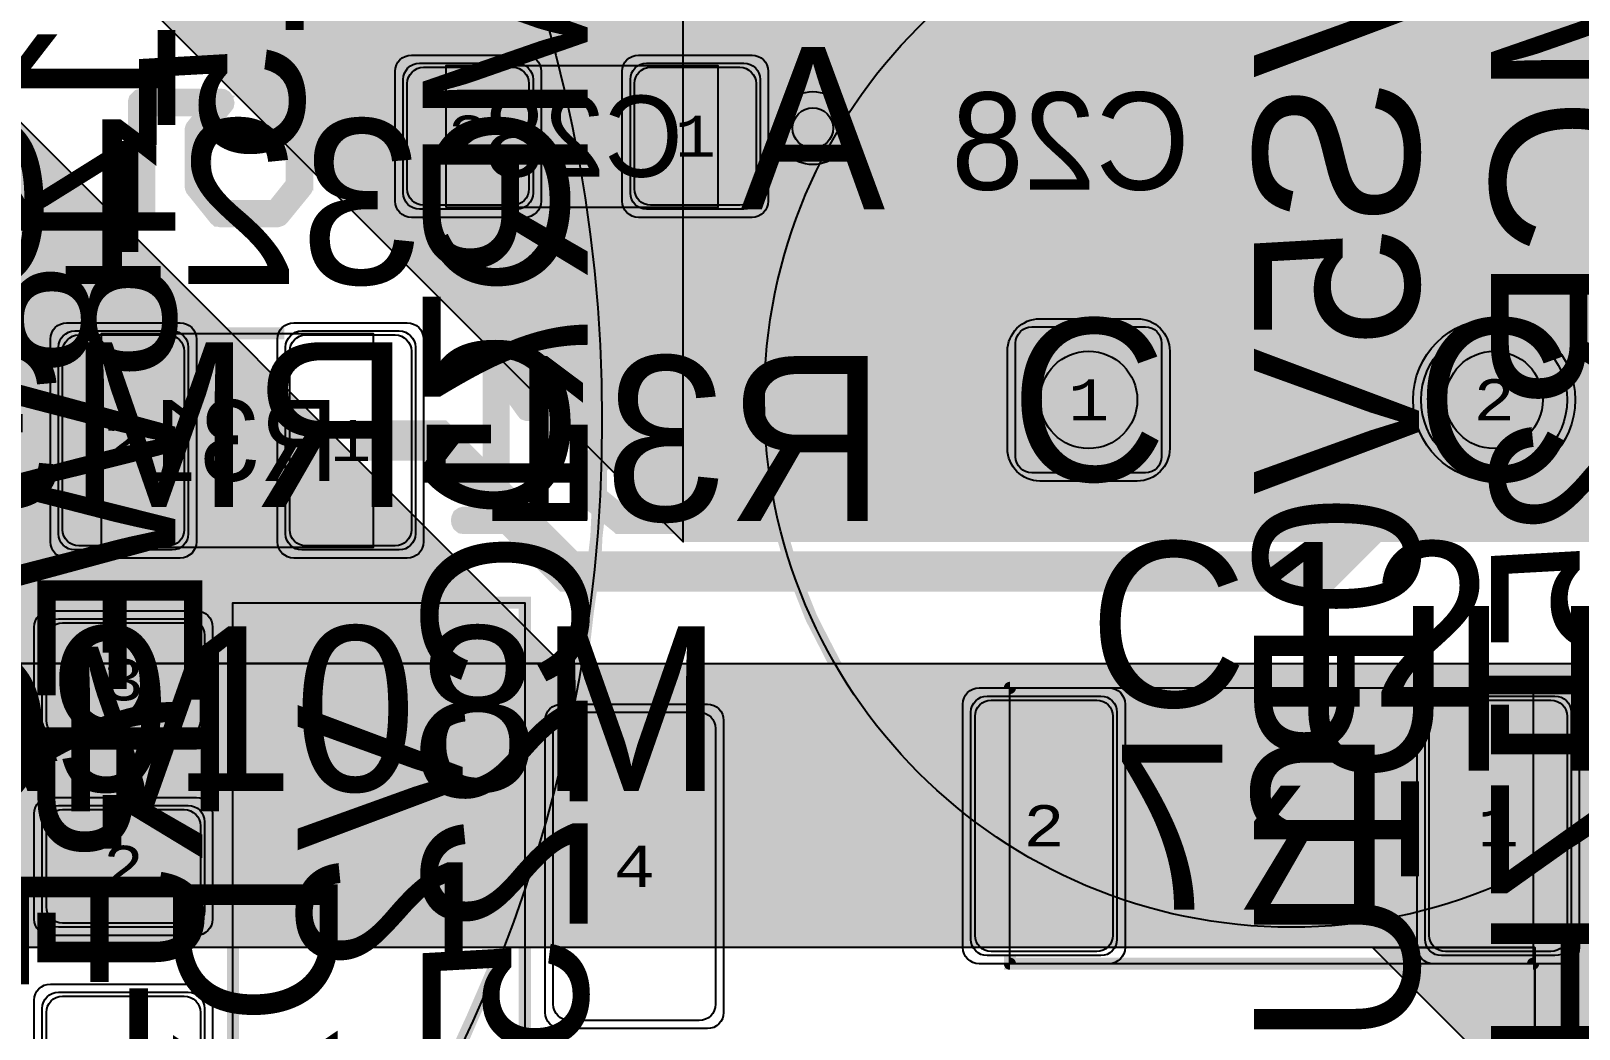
# Model space of a CAD drawing. Extents: x -19 to 284, y -54 to 100.
# Drawn here: x 85.96 to 105.05, y 53 to 65.3 of the extents above; entities that cross this region are included whole.
import ezdxf
from ezdxf.enums import TextEntityAlignment as Align

# ---------------------------------------------------------------- set-up
doc = ezdxf.new("R2010")
doc.units = 0
doc.header["$MEASUREMENT"] = 0
for name, color, linetype in [('ASSEMBLY_OUTLINES_BTM', 191, 'CONTINUOUS'), ('ASSEMBLY_OUTLINES_TOP', 102, 'CONTINUOUS'), ('ASSEMBLY_PART_NUMBERS_BTM', 191, 'CONTINUOUS'), ('ASSEMBLY_PART_NUMBERS_TOP', 102, 'CONTINUOUS'), ('ASSEMBLY_REF_DES_BTM', 191, 'CONTINUOUS'), ('ASSEMBLY_REF_DES_TOP', 102, 'CONTINUOUS'), ('DRILL_DRAWING', 21, 'CONTINUOUS'), ('GENERATED_SILKSCREEN_BTM', 255, 'CONTINUOUS'), ('GENERATED_SILKSCREEN_TOP', 140, 'CONTINUOUS'), ('PART_HOLES_LAYER_BOTTOM', 30, 'CONTINUOUS'), ('PART_HOLES_LAYER_TOP', 30, 'CONTINUOUS'), ('PART_PADS_LAYER_BOTTOM', 230, 'CONTINUOUS'), ('PART_PADS_LAYER_TOP', 150, 'CONTINUOUS'), ('PART_PADS_SMD_BTM', 230, 'CONTINUOUS'), ('PIN_NUMBERS_BTM', 8, 'CONTINUOUS'), ('PIN_NUMBERS_TOP', 8, 'CONTINUOUS'), ('PLACEMENT_OUTLINES_BTM', 222, 'CONTINUOUS'), ('PLACEMENT_OUTLINES_TOP', 130, 'CONTINUOUS'), ('PLANE_DATA_LAYER_TOP', 150, 'CONTINUOUS'), ('PLANE_SHAPES_LAYER_TOP', 150, 'CONTINUOUS'), ('SILKSCREEN_OUTLINES_BTM', 211, 'CONTINUOUS'), ('SILKSCREEN_OUTLINES_TOP', 150, 'CONTINUOUS'), ('SILKSCREEN_REF_DES_BTM', 211, 'CONTINUOUS'), ('SOLDERMASK_PADS_BTM', 12, 'CONTINUOUS'), ('SOLDERMASK_PADS_TOP', 180, 'CONTINUOUS'), ('SOLDERPASTE_PADS_BTM', 12, 'CONTINUOUS'), ('TRACES_LAYER_BOTTOM', 230, 'CONTINUOUS'), ('TRACES_LAYER_TOP', 150, 'CONTINUOUS'), ('VIA_HOLES_LAYER_BOTTOM', 30, 'CONTINUOUS'), ('VIA_HOLES_LAYER_TOP', 30, 'CONTINUOUS'), ('VIA_PADS_LAYER_BOTTOM', 230, 'CONTINUOUS'), ('VIA_PADS_LAYER_TOP', 150, 'CONTINUOUS')]:
    doc.layers.add(name, color=color, linetype=linetype)
doc.styles.add('COURIER_NEW', font='COUR.TTF')
doc.styles.add('VERIBEST_GERBER_0', font='txt')

msp = doc.modelspace()

# ---------------------------------------------------------------- hatches: boundary and pattern name
at = {"layer": 'PART_HOLES_LAYER_BOTTOM'}
h = msp.add_hatch(color=256, dxfattribs=at)
edge = h.paths.add_edge_path()
edge.add_arc((99, 60.75), 0.6, 0, 360)
h = msp.add_hatch(color=256, dxfattribs=at)
edge = h.paths.add_edge_path()
edge.add_arc((104, 60.75), 0.6, 0, 360)
at = {"layer": 'PART_HOLES_LAYER_TOP'}
h = msp.add_hatch(color=256, dxfattribs=at)
edge = h.paths.add_edge_path()
edge.add_arc((99, 60.75), 0.6, 0, 360)
h = msp.add_hatch(color=256, dxfattribs=at)
edge = h.paths.add_edge_path()
edge.add_arc((104, 60.75), 0.6, 0, 360)
at = {"layer": 'PLANE_DATA_LAYER_TOP'}
h = msp.add_hatch(color=256, dxfattribs=at)
h.paths.add_polyline_path([(120.5, 85.467281), (120.499998, 59.53156), (120.499998, 59.531559, -0.198909956), (120.47768, 59.477678), (116.022322, 55.02232, -0.198913366), (115.96844, 55.000002), (114.531562, 55, -0.198913366), (114.47768, 55.022318), (110.500002, 58.999998, 0.207684346), (110.499996, 59), (94.031562, 59, -0.198913366), (93.97768, 59.022318), (85.000002, 67.999998, 0.207684346), (84.999996, 68), (70.500004, 68, 0.207684346), (70.499998, 67.999998), (66.000002, 63.500002), (66, 63.499996), (66, 59.5762, -0.414213562), (65.9238, 59.5), (44.5762, 59.5, -0.414213562), (44.5, 59.5762), (44.5, 81.806849, -0.668181994), (44.630082, 81.86073), (55.244365, 71.246447, 0.198912215), (55.597918, 71.1), (80.979923, 71.1, -0.185651134), (81.030979, 71.080366, 0.384558767), (81.969021, 71.080366, -0.185651134), (82.020077, 71.1), (91.057121, 71.1, 0.198912215), (91.410674, 71.246447), (98.353553, 78.189326, 0.198912215), (98.5, 78.542879), (98.5, 86.379923, -0.185651134), (98.519634, 86.430979, 0.185651897), (98.7, 86.9, 1), (97.3, 86.9, 0.185651897), (97.480366, 86.430979, -0.185651134), (97.5, 86.379923), (97.5, 78.781548, -0.198909956), (97.477682, 78.727667), (90.872333, 72.122318, -0.198913366), (90.818451, 72.1), (82.020077, 72.1, -0.185651134), (81.969021, 72.119634, 0.384558767), (81.030979, 72.119634, -0.185651134), (80.979923, 72.1), (55.836588, 72.1, -0.198913366), (55.782706, 72.122318), (53.366088, 74.538936, -0.198909956), (53.34377, 74.592817), (53.34377, 74.592818, -0.294576153), (53.388558, 74.662242, 0.29457805), (53.8, 75.299999), (53.8, 75.3, 0.39930996), (53.135789, 75.999085, -0.185652617), (53.085803, 76.021303), (44.522318, 84.584788, -0.198909956), (44.5, 84.638669), (44.5, 87.151969, -0.414213562), (44.5762, 87.228169), (48.533161, 87.228169, -0.198913366), (48.587043, 87.205851), (49.478697, 86.314197, -0.185652617), (49.500915, 86.264211, 0.838851408), (50.869044, 86.094134, -0.565185223), (50.995756, 86.125606), (53.205453, 83.915909, 0.198912215), (53.559006, 83.769462), (58.945406, 83.769462, 0.198912215), (59.298959, 83.915909), (60.253553, 84.870503, 0.198912215), (60.4, 85.224056), (60.4, 85.879923, -0.185651134), (60.419634, 85.930979, 0.185651897), (60.6, 86.4, 1), (59.2, 86.4, 0.185651897), (59.380366, 85.930979, -0.185651134), (59.4, 85.879923), (59.4, 85.462725, -0.198909956), (59.377682, 85.408844), (58.760618, 84.79178, -0.198913366), (58.706736, 84.769462), (53.797676, 84.769462, -0.198913366), (53.743794, 84.79178), (49.582021, 88.953553, 0.198912215), (49.228468, 89.1), (43.120077, 89.1, -0.185651134), (43.069021, 89.119634, 0.384558767), (42.130979, 89.119634, -0.185651134), (42.079923, 89.1), (30.09107, 89.1, -0.414213562), (30.01487, 89.1762), (30.01487, 89.176201, -0.198909956), (30.037188, 89.230082), (30.585803, 89.778697, -0.185652617), (30.635789, 89.800915, 0.645030482), (31.101635, 90.988224, -0.195395946), (31.080041, 91.041371), (31.080041, 91.041372, -0.198909956), (31.102359, 91.095253), (31.185803, 91.178697, -0.185652617), (31.235789, 91.200915, 0.39930996), (31.9, 91.9), (31.9, 91.900005, 0.962125116), (30.502085, 91.953993, -0.391777998), (30.426112, 91.88367), (30.269784, 91.88367, 0.198912215), (29.916231, 91.737223), (28.612244, 90.433236, -0.198913366), (28.558362, 90.410918), (27.098355, 90.410918, 0.198912215), (26.744802, 90.264471), (24.647145, 88.166814, -0.198913366), (24.593263, 88.144496), (17.003174, 88.144496, -0.198913366), (16.949292, 88.166814), (15.248039, 89.868067, 0.198912215), (14.894486, 90.014514), (13.48401, 90.014514, 0.198912215), (13.130457, 89.868067), (10.440027, 87.177637, -0.198913366), (10.386145, 87.155319), (7.3302, 87.155319, 0.180173911), (7.00313, 87.033505, -0.305390868), (6.918602, 87.023291, 1.907914475), (7.070961, 85.882124, -0.165414822), (7.115967, 85.901691, 0.177616931), (7.428435, 86.046447), (7.514988, 86.133001, -0.198913366), (7.56887, 86.155319), (10.624815, 86.155319, 0.198912215), (10.978368, 86.301766), (13.03031, 88.353708, -0.533104529), (13.154463, 88.329294, 0.084493581), (13.280366, 88.130979, -0.185651134), (13.3, 88.079923), (13.3, 79.938669, -0.198909956), (13.277682, 79.884788), (11.814197, 78.421303, -0.185652617), (11.764211, 78.399085, 0.39930996), (11.1, 77.7), (11.1, 77.69999, 0.974753797), (12.499085, 77.664211, -0.185652617), (12.521303, 77.714197), (14.153553, 79.346447, 0.198912215), (14.3, 79.7), (14.3, 88.0238, -0.414213562), (14.3762, 88.1), (14.537431, 88.1, -0.198913366), (14.591313, 88.077682), (17.174693, 85.494302, 0.198912215), (17.528246, 85.347855), (24.808806, 85.347855, -0.414213562), (24.885006, 85.271655), (24.885006, 85.271654, -0.119209751), (24.876584, 85.236832, 0.119212236), (24.65, 84.300001), (24.65, 84.3, 0.240856487), (25.499923, 82.637979, -0.240854665), (25.531515, 82.576201), (25.531515, 82.5762, -0.414213562), (25.455315, 82.5), (22.120077, 82.5, -0.185651134), (22.069021, 82.519634, 2.249701015), (22.069021, 81.480366, -0.185651134), (22.120077, 81.5), (28.019196, 81.5, 0.198912215), (28.372749, 81.646447), (29.335965, 82.609663, -0.668181994), (29.466047, 82.555782), (29.466047, 70.851038, -0.198909956), (29.443729, 70.797157), (26.66889, 68.022318, -0.198913366), (26.615008, 68), (23.000004, 68, 0.207684346), (22.999998, 67.999998), (19.000002, 64.000002), (19, 63.999996), (19, 62.738492, -0.668181994), (18.869918, 62.684611), (15.000976, 66.553553, 0.198912215), (14.647423, 66.7), (14.120077, 66.7, -0.185651134), (14.069021, 66.719634, 2.249701015), (14.069021, 65.680366, -0.185651134), (14.120077, 65.7), (14.408753, 65.7, -0.198913366), (14.462635, 65.677682), (18.977682, 61.162635, -0.198909956), (19, 61.108754), (19, 50.0762, -0.414213562), (18.9238, 50), (12.374978, 50, -0.404852593), (12.298817, 50.073757, 0.968428978), (7.701183, 50.073757, -0.404852593), (7.625022, 50), (3.0762, 50, -0.414213562), (3, 50.0762), (3, 64.349709, -0.595487004), (3.117805, 64.413548, 0.595483788), (4.2, 65, 0.39930996), (3.535789, 65.699085, -0.185652617), (3.485803, 65.721303), (3.022318, 66.184788, -0.198909956), (3, 66.238669), (3, 90.6738, -0.414213562), (3.0762, 90.75), (6.4238, 90.75, -0.414213562), (6.5, 90.6738), (6.5, 90.500004), (6.500003, 90.499999), (8.499998, 88.500002, 0.207684346), (8.500004, 88.5), (10.999996, 88.5, 0.207684346), (11.000002, 88.500002), (13.499998, 90.999998), (13.5, 91.000004), (13.5, 95.9238, -0.414213562), (13.5762, 96), (18.30893, 96, -0.414213562), (18.38513, 95.9238), (18.38513, 95.923799, -0.198909956), (18.362812, 95.869918), (17.814197, 95.321303, -0.185652617), (17.764211, 95.299085, 0.39930996), (17.1, 94.6), (17.1, 94.59999, 0.974753797), (18.499085, 94.564211, -0.185652617), (18.521303, 94.614197), (18.937376, 95.03027, -0.198913366), (18.991258, 95.052588), (21.922414, 95.052588, 0.198912215), (22.275967, 95.199035), (22.869252, 95.79232, -0.198913366), (22.923134, 95.814638), (51.4238, 95.814638, -0.414213562), (51.5, 95.738438), (51.5, 91.000004), (51.500003, 90.999999), (53.999998, 88.500002, 0.207684346), (54.000004, 88.5), (55.999996, 88.5, 0.207684346), (56.000002, 88.500002), (58.499998, 90.999998), (58.5, 91.000004), (58.5, 94.574998, -0.668181994), (58.630082, 94.628879), (61.077682, 92.181279, -0.198909956), (61.1, 92.127398), (61.1, 82.320077, -0.185651134), (61.080366, 82.269021, 0.185651897), (60.9, 81.8, 0.536231839), (61.871334, 81.154727, -0.536234167), (61.977071, 81.084485), (61.977071, 80.722929, 0.198912215), (62.123518, 80.369376), (63.778697, 78.714197, -0.185652617), (63.800915, 78.664211, 0.974753797), (65.2, 78.69999), (65.2, 78.7, 0.39930996), (64.535789, 79.399085, -0.185652617), (64.485803, 79.421303), (62.999389, 80.907717, -0.198909956), (62.977071, 80.961598), (62.977071, 87.738402, -0.198909956), (62.999389, 87.792283), (63.185803, 87.978697, -0.185652617), (63.235789, 88.000915, 0.39930996), (63.9, 88.7), (63.9, 88.70001, 0.974753797), (62.500915, 88.735789, -0.185652617), (62.478697, 88.685803), (62.230082, 88.437188, -0.668181994), (62.1, 88.491069), (62.1, 92.366067, 0.198912215), (61.953553, 92.71962), (58.803255, 95.869918, -0.198909956), (58.780937, 95.923799), (58.780937, 95.9238, -0.414213562), (58.857137, 96), (95.9238, 96, -0.414213562), (96, 95.9238), (96, 90.500004), (96.000003, 90.499999), (98.499998, 88.000002, 0.207684346), (98.500004, 88), (101.499996, 88, 0.207684346), (101.500002, 88.000002), (103.999998, 90.499998), (104, 90.500004), (104, 95.9238, -0.414213562), (104.0762, 96), (118.9238, 96, -0.414213562), (119, 95.9238), (119, 91.500004), (119.000003, 91.499999), (119.977682, 90.52232, -0.198909956), (120, 90.468439), (120, 86.205951, 0.198912215), (120.146447, 85.852398), (120.477682, 85.521163, -0.198909956), (120.5, 85.467282)], flags=0)
h.paths.add_polyline_path([(25.71, 92.75, 0.414213562), (25.96, 93), (25.96, 94.5, 0.414213562), (25.71, 94.75), (24.21, 94.75, 0.414213562), (23.96, 94.5), (23.96, 93, 0.414213562), (24.21, 92.75)], flags=0)
h.paths.add_polyline_path([(24.65, 71.7, -1), (28.75, 71.7, -1)], flags=0)
h.paths.add_polyline_path([(28.842971, 93.38997, 6.796736414), (28.842971, 94.11003, -0.743486927), (28.697029, 94.11003, 6.796736414), (28.697029, 93.38997, -0.743486927)], flags=0)
h.paths.add_polyline_path([(70.7, 83.1, 0.414213562), (71.15, 83.55), (71.15, 84.95, 0.414213562), (70.7, 85.4), (69.3, 85.4, 0.414213562), (68.85, 84.95), (68.85, 83.55, 0.414213562), (69.3, 83.1)], flags=0)
h.paths.add_polyline_path([(68.85, 91.75, -1), (71.15, 91.75, -1)], flags=0)
h.paths.add_polyline_path([(73, 81.9, 1), (74.4, 81.9, 0.185651897), (74.219634, 82.369021, -0.185651134), (74.2, 82.420077), (74.2, 84.864447, 0.198912215), (74.053553, 85.218), (68.730653, 90.5409, 0.198912215), (68.3771, 90.687347), (68.073594, 90.687347, -0.390404288), (67.99765, 90.757308, 0.959834417), (66.6, 90.7, 0.39930996), (67.264211, 90.000915, -0.185652617), (67.314197, 89.978697), (67.4591, 89.833794, 0.198912215), (67.812653, 89.687347), (68.13843, 89.687347, -0.198913366), (68.192312, 89.665029), (73.177682, 84.679659, -0.198909956), (73.2, 84.625778), (73.2, 82.420077, -0.185651134), (73.180366, 82.369021, 0.185651897)], flags=0)
h.paths.add_polyline_path([(76.135789, 80.600915, 0.39930996), (76.8, 81.3), (76.8, 81.30001, 0.974753797), (75.400915, 81.335789, -0.185652617), (75.378697, 81.285803), (74.786551, 80.693657, -0.198913366), (74.732669, 80.671339), (69.617331, 80.671339, -0.198913366), (69.563449, 80.693657), (68.603553, 81.653553, 0.198912215), (68.25, 81.8), (67.920077, 81.8, -0.185651134), (67.869021, 81.819634, 2.249701015), (67.869021, 80.780366, -0.185651134), (67.920077, 80.8), (68.01133, 80.8, -0.198913366), (68.065212, 80.777682), (69.025108, 79.817786, 0.198912215), (69.378661, 79.671339), (74.971339, 79.671339, 0.198912215), (75.324892, 79.817786), (76.085803, 80.578697, -0.185652617)], flags=0)
h.paths.add_polyline_path([(79.25, 81.25, -1), (81.75, 81.25, -1)], flags=0)
h.paths.add_polyline_path([(82.935789, 79.200915, 0.39930996), (83.6, 79.9), (83.6, 79.90001, 0.974753797), (82.200915, 79.935789, -0.185652617), (82.178697, 79.885803), (81.71287, 79.419976, -0.198913366), (81.658988, 79.397658), (68.441012, 79.397658, -0.198913366), (68.38713, 79.419976), (68.221303, 79.585803, -0.185652617), (68.199085, 79.635789, 0.974753797), (66.8, 79.60001), (66.8, 79.6, 0.39930996), (67.464211, 78.900915, -0.185652617), (67.514197, 78.878697), (67.848789, 78.544105, 0.198912215), (68.202342, 78.397658), (81.897658, 78.397658, 0.198912215), (82.251211, 78.544105), (82.885803, 79.178697, -0.185652617)], flags=0)
h.paths.add_polyline_path([(88.7, 83.1, 0.414213562), (89.15, 83.55), (89.15, 84.95, 0.414213562), (88.7, 85.4), (87.3, 85.4, 0.414213562), (86.85, 84.95), (86.85, 83.55, 0.414213562), (87.3, 83.1)], flags=0)
h.paths.add_polyline_path([(86.85, 91.75, -1), (89.15, 91.75, -1)], flags=0)
h.paths.add_polyline_path([(103.05, 70.35, 0.414213562), (103.7, 71), (103.7, 72.8, 0.414213562), (103.05, 73.45), (101.25, 73.45, 0.414213562), (100.6, 72.8), (100.6, 71, 0.414213562), (101.25, 70.35)], flags=0)
h.paths.add_polyline_path([(100.6, 84.6, -1), (103.7, 84.6, -1)], flags=0)
h.paths.add_polyline_path([(102.6, 60.75, -1), (105.4, 60.75, -1)], flags=0)
h.paths.add_polyline_path([(110.207897, 60.75, -1), (112.607897, 60.75, -1)], flags=0)
h.paths.add_polyline_path([(104.3, 78.25, -1), (112.7, 78.25, -1)], flags=0)
h.paths.add_polyline_path([(113.3, 71.9, -1), (116.4, 71.9, -1)], flags=0)
h.paths.add_polyline_path([(113.3, 84.6, -1), (116.4, 84.6, -1)], flags=0)
h.paths.add_polyline_path([(113.55, 57.157897, -1), (116.45, 57.157897, -1)], flags=0)
h.paths.add_polyline_path([(116.378857, 64.023904, 0.414213102), (116.378859, 64.660299), (115.318196, 65.720961, 0.372259539), (114.731236, 65.763685, -0.372263605), (114.631843, 65.770919), (113.529927, 66.872836, 0.198912714), (112.999596, 67.092506), (104.592506, 67.092506, 0.198912714), (104.062175, 66.872836), (99.111658, 61.922318, -0.198913366), (99.057776, 61.9), (98.3, 61.9, 0.414213562), (97.85, 61.45), (97.85, 60.05, 0.414213562), (98.3, 59.6), (99.7, 59.6, 0.414213562), (100.15, 60.05), (100.15, 60.807777, -0.198909956), (100.172318, 60.861658), (104.880848, 65.570188, -0.198913366), (104.93473, 65.592506), (112.657372, 65.592506, -0.198913366), (112.711254, 65.570188), (113.571183, 64.710259, -0.198909956), (113.593501, 64.656378), (113.593501, 64.656377, -0.161399603), (113.578417, 64.610866, 0.372260871), (113.621141, 64.023905), (114.681804, 62.963244, 0.414210801), (115.318197, 62.963243)], flags=0)
h.paths.add_polyline_path([(117.392102, 60.75, -1), (119.792102, 60.75, -1)], flags=0)
h = msp.add_hatch(color=256, dxfattribs=at)
h.paths.add_polyline_path([(217.500002, 21.031564, -0.198909956), (217.477684, 20.977683), (209.522321, 13.022318, -0.198913366), (209.468439, 13), (150.031562, 13, -0.198913366), (149.97768, 13.022318), (143.000002, 19.999998, 0.207684346), (142.999996, 20), (132.0762, 20, -0.414213562), (132, 20.0762), (132, 51.999996), (131.999997, 52.000001), (129.500002, 54.499998, 0.207684346), (129.499996, 54.5), (122.000004, 54.5, 0.207684346), (121.999998, 54.499998), (118.522322, 51.02232, -0.198913366), (118.46844, 51.000002), (115.00002, 51, 0.414213562), (115.000012, 50.999992), (115.000015, 50.999987), (117.47768, 48.522322, -0.198909956), (117.499998, 48.468441), (117.499998, 48.46844), (117.5, 7.5762, -0.414213562), (117.4238, 7.5), (105.5762, 7.5, -0.414213562), (105.5, 7.5762), (105.5, 9.499996), (105.499997, 9.500001), (102.500002, 12.499998, 0.207684346), (102.499996, 12.5), (97.500004, 12.5, 0.207684346), (97.499998, 12.499998), (95.500002, 10.500002), (95.5, 10.499996), (95.5, 5.5762, -0.414213562), (95.4238, 5.5), (91.031562, 5.5, -0.198913366), (90.97768, 5.522318), (87.000002, 9.499998, 0.207684346), (86.999996, 9.5), (61.0762, 9.5, -0.414213562), (61, 9.5762), (61, 14.4238, -0.414213562), (61.0762, 14.5), (86.999992, 14.5, 0.414213562), (87, 14.500008), (87.000002, 30.96844), (87.000002, 30.968441, -0.198909956), (87.02232, 31.022322), (88.477678, 32.47768, -0.198913366), (88.53156, 32.499998), (92.1, 32.499999), (94.499996, 32.5, 0.207684346), (94.500002, 32.500002), (98.499998, 36.499998), (98.5, 36.500004), (98.5, 45.4238, -0.414213562), (98.5762, 45.5), (102.499996, 45.5, 0.207684346), (102.500002, 45.500002), (104.499998, 47.499998), (104.5, 47.500004), (104.5, 51.999996), (104.499997, 52.000001), (102.500002, 53.999998, 0.207684346), (102.499996, 54), (80.53156, 54.000002, -0.198913366), (80.477678, 54.02232), (75.02232, 59.477678, -0.198909956), (75.000002, 59.531559), (75.000002, 63.968441, -0.198909956), (75.02232, 64.022322), (75.977678, 64.97768, -0.198913366), (76.03156, 64.999998), (77.9, 64.999998), (84.968438, 65, -0.198913366), (85.02232, 64.977682), (92.499998, 57.500002, 0.207684346), (92.500004, 57.5), (108.468438, 57.5, -0.198913366), (108.52232, 57.477682), (113.499998, 52.500002, 0.207684346), (113.500004, 52.5), (116.499996, 52.5, 0.207684346), (116.500002, 52.500002), (119.477679, 55.477682, -0.198913366), (119.531561, 55.5), (129.499996, 55.5, 0.207684346), (129.500002, 55.500002), (131.999998, 57.999998), (132, 58.000004), (132, 81.4238, -0.414213562), (132.0762, 81.5), (144.999996, 81.5, 0.207684346), (145.000002, 81.500002), (149.977679, 86.477682, -0.198913366), (150.031561, 86.5), (209.468438, 86.5, -0.198913366), (209.52232, 86.477682), (217.477684, 78.522318, -0.198909956), (217.500002, 78.468437)], flags=0)
h.paths.add_polyline_path([(77.9, 60.5, -1), (82.1, 60.5, -1)], flags=0)
h.paths.add_polyline_path([(92.1, 8, -1), (94.9, 8, -1)], flags=0)
h.paths.add_polyline_path([(92.1, 11.5, -1), (94.9, 11.5, -1)], flags=0)
h.paths.add_polyline_path([(97.1, 28.85, -1), (100.7, 28.85, -1)], flags=0)
h.paths.add_polyline_path([(108.667608, 48.071822, 5.81449095), (107.832392, 48.071822, -0.706512233), (107.832392, 47.928178, 5.81449095), (108.667608, 47.928178, -0.706512233)], flags=0)
h.paths.add_polyline_path([(114.999998, 28.499998), (115, 28.500004), (115, 30.499996), (114.999997, 30.500001), (114.000002, 31.499998, 0.207684346), (113.999996, 31.5), (110.000004, 31.5, 0.207684346), (109.999998, 31.499998), (109.000002, 30.500002), (109, 30.499996), (109, 29.0762, -0.414213562), (108.9238, 29), (103.000004, 29, 0.207684346), (102.999998, 28.999998), (98.500002, 24.500002), (98.5, 24.499996), (98.500002, 19.531565), (98.500002, 19.531564, -0.198909956), (98.477684, 19.477683), (96.000002, 17.000002), (96, 16.999996), (96, 15.500004), (96.000003, 15.499999), (97.999998, 13.500002, 0.207684346), (98.000004, 13.5), (100.499996, 13.5, 0.207684346), (100.500002, 13.500002), (101.999998, 14.999998), (102, 15.000004), (102, 15.9238, -0.414213562), (102.0762, 16), (108.4238, 16, -0.414213562), (108.5, 15.9238), (108.5, 15.000004), (108.500003, 14.999999), (109.999998, 13.500002, 0.207684346), (110.000004, 13.5), (112.999996, 13.5, 0.207684346), (113.000002, 13.500002), (114.999998, 15.499998), (115, 15.500004), (115, 16.999996), (114.999997, 17.000001), (112.52232, 19.477678, -0.198909956), (112.500002, 19.531559), (112.500002, 25.96844, -0.198909956), (112.52232, 26.022321)], flags=0)
h.paths.add_polyline_path([(113.307457, 10.178956, 2.670433281), (113.307457, 11.821044, -0.455102068), (113.192543, 11.821044, 2.670433281), (113.192543, 10.178956, -0.455102068)], flags=0)
h.paths.add_polyline_path([(170.605853, 50, -1), (189.394147, 50, -1)], flags=0)
for points in [[(104, 60.75), (102.956169, 61.793831)], [(104, 60.75), (105.043831, 61.793831)], [(104, 60.75), (102.901333, 59.76405)], [(104, 60.75), (105.098667, 59.76405)]]:
    msp.add_hatch(color=256, dxfattribs=at).paths.add_polyline_path(points, is_closed=False, flags=0)
at = {"layer": 'PLANE_SHAPES_LAYER_TOP'}
for points in [[(85, 68), (94, 59), (94, 68)], [(117.5, 31.5), (96, 31.5), (96, 13.5), (117.5, 13.5), (117.5, 7.5), (105.5, 7.5), (105.5, 12.5), (94.5, 12.5), (94.5, 9.5), (61, 9.5), (61, 14.5), (87, 14.5), (87, 31), (88.5, 32.5), (98.5, 32.5), (98.5, 45.5), (104.5, 45.5), (104.5, 54), (80.5, 54), (75, 59.5), (75, 64), (76, 65), (85, 65), (85, 57.5), (108.5, 57.5), (108.5, 52.5), (113.5, 52.5), (117.5, 48.5)], [(85, 65), (92.5, 57.5), (85, 57.5)], [(104.5, 52), (102.5, 54), (104.5, 54)]]:
    msp.add_hatch(color=256, dxfattribs=at).paths.add_polyline_path(points, flags=0)
at = {"layer": 'VIA_HOLES_LAYER_BOTTOM'}
h = msp.add_hatch(color=256, dxfattribs=at)
edge = h.paths.add_edge_path()
edge.add_arc((95.6, 64.1), 0.25, 0, 360)
at = {"layer": 'VIA_HOLES_LAYER_TOP'}
h = msp.add_hatch(color=256, dxfattribs=at)
edge = h.paths.add_edge_path()
edge.add_arc((95.6, 64.1), 0.25, 0, 360)

# ---------------------------------------------------------------- linework, layer by layer
at = {"layer": 'ASSEMBLY_OUTLINES_BTM'}
for points in [[(91.08, 63.12), (91.08, 64.87), (94.43, 64.87), (94.43, 63.12)], [(86.83, 58.93), (86.83, 61.57), (90.18, 61.57), (90.18, 58.93)], [(88.45, 51.75), (88.45, 58.25), (92.05, 58.25), (92.05, 51.75)], [(98.03, 53.8), (98.03, 57.2), (104.48, 57.2), (104.48, 53.8)]]:
    msp.add_lwpolyline(points, close=True, dxfattribs=at)
at = {"layer": 'ASSEMBLY_OUTLINES_TOP', "const_width": 0.1}
for points in [[(96.5, 61.25), (96.5, 60.25)], [(97, 60.75), (96, 60.75)]]:
    msp.add_lwpolyline(points, dxfattribs=at)
at = {"layer": 'ASSEMBLY_OUTLINES_TOP'}
for centre, radius in [((75, 60.5), 18), ((75, 60.5), 18), ((101.5, 60.75), 6.5)]:
    msp.add_circle(centre, radius, dxfattribs=at)
at = {"layer": 'GENERATED_SILKSCREEN_BTM'}
for points, const_width in [([(89.313872, 66.012832), (89.313872, 65.220352), (89.31184, 65.206128), (89.30168, 65.193936), (89.287456, 65.18784), (89.273232, 65.185808), (89.256976, 65.18784), (89.242752, 65.193936), (89.234624, 65.206128), (89.23056, 65.220352), (89.23056, 65.577984)], 0.254), ([(87.98088, 64.074304), (87.982912, 64.082432), (87.984944, 64.088528), (87.989008, 64.096656), (88.212528, 64.373008), (87.365184, 64.373008), (87.365184, 63.046112), (87.36112, 63.031888), (87.352992, 63.019696), (87.338768, 63.0136), (87.324544, 63.011568), (87.308288, 63.0136), (87.294064, 63.019696), (87.285936, 63.031888), (87.281872, 63.046112), (87.281872, 64.417712), (87.285936, 64.431936), (87.296096, 64.442096), (87.308288, 64.454288), (87.322512, 64.458352), (88.299904, 64.458352), (88.314128, 64.45632), (88.324288, 64.450224), (88.330384, 64.442096), (88.334448, 64.427872), (88.338512, 64.417712), (88.340544, 64.409584), (88.338512, 64.399424), (88.332416, 64.391296), (88.06216, 64.06008), (88.06216, 63.403744), (88.320224, 63.086752), (88.974528, 63.086752), (89.228528, 63.403744), (89.228528, 64.06008), (88.960304, 64.391296), (88.954208, 64.40552), (88.954208, 64.417712), (88.962336, 64.429904), (88.972496, 64.442096), (88.98672, 64.450224), (89.000944, 64.452256), (89.009072, 64.452256), (89.015168, 64.450224), (89.025328, 64.440064), (89.305744, 64.096656), (89.309808, 64.09056), (89.309808, 64.082432), (89.313872, 64.074304), (89.313872, 63.38952), (89.313872, 63.383424), (89.31184, 63.381392), (89.31184, 63.37936), (89.309808, 63.375296), (89.309808, 63.371232), (89.305744, 63.363104), (89.025328, 63.019696), (89.019232, 63.0136), (89.015168, 63.011568), (89.002976, 63.007504), (88.994848, 63.005472), (88.299904, 63.005472), (88.291776, 63.007504), (88.279584, 63.011568), (88.27552, 63.011568), (88.273488, 63.0136), (88.269424, 63.017664), (88.26536, 63.019696), (87.989008, 63.363104), (87.984944, 63.373264), (87.982912, 63.37936), (87.98088, 63.38952), (87.98088, 64.074304)], 0.254), ([(97.0172, 64.0768), (97.0556, 63.9616), (97.0172, 63.8464), (97.0172, 63.8428), (97.016, 63.838), (97.016, 63.4672), (97.016, 63.4636), (97.0172, 63.46), (97.0184, 63.4552), (97.0232, 63.4504), (97.1432, 63.3268), (97.1492, 63.322), (97.1552, 63.3208), (97.16, 63.3196), (97.6004, 63.3196), (97.604, 63.3196), (97.6076, 63.3208), (97.6124, 63.322), (97.6172, 63.3268), (97.7372, 63.4504), (97.7432, 63.4552), (97.7444, 63.46), (97.7444, 63.4672), (97.7444, 63.838), (97.7444, 63.8428), (97.7444, 63.8452), (97.7432, 63.8464), (97.7048, 63.9616), (97.7432, 64.0768), (97.7444, 64.078), (97.7444, 64.0852), (97.7444, 64.3732), (97.7444, 64.378), (97.7432, 64.384), (97.7372, 64.39), (97.6172, 64.5136), (97.6124, 64.5172), (97.6076, 64.5184), (97.604, 64.5196), (97.6004, 64.5196), (97.16, 64.5196), (97.1552, 64.5184), (97.1492, 64.5172), (97.1432, 64.5136), (97.0232, 64.39), (97.0184, 64.3828), (97.0172, 64.378), (97.016, 64.3732), (97.016, 64.0852), (97.016, 64.0804), (97.0172, 64.078), (97.0172, 64.0768)], 0.15), ([(97.6964, 64.36), (97.6964, 64.0876), (97.664, 63.9844), (97.0988, 63.9844), (97.064, 64.0876), (97.064, 64.36), (97.1708, 64.4704), (97.5884, 64.4704), (97.6964, 64.36)], 0.15), ([(98.3096, 64.5148), (98.108, 64.3504), (98.1044, 64.3444), (98.1032, 64.3396), (98.1008, 64.336), (98.0996, 64.3312), (98.0996, 64.1668), (98.1008, 64.162), (98.1032, 64.1548), (98.1044, 64.1488), (98.108, 64.1464), (98.9072, 63.4972), (98.9072, 63.3688), (98.1236, 63.3688), (98.1152, 63.3664), (98.108, 63.3616), (98.1044, 63.3532), (98.1032, 63.3436), (98.1044, 63.3352), (98.108, 63.3268), (98.1152, 63.322), (98.1236, 63.3196), (98.9324, 63.3196), (98.942, 63.322), (98.948, 63.328), (98.954, 63.334), (98.9564, 63.3436), (98.9564, 63.508), (98.9552, 63.5116), (98.9528, 63.52), (98.9504, 63.5236), (98.9492, 63.526), (98.9456, 63.5284), (98.1476, 64.1788), (98.1476, 64.3192), (98.3348, 64.4704), (98.7224, 64.4704), (98.918, 64.3108), (98.9264, 64.3084), (98.9348, 64.3096), (98.942, 64.3132), (98.948, 64.3204), (98.9516, 64.3276), (98.9528, 64.336), (98.9516, 64.3444), (98.9492, 64.348), (98.9456, 64.3504), (98.744, 64.5148), (98.7392, 64.516), (98.7368, 64.5172), (98.7344, 64.5184), (98.7296, 64.5196), (98.3252, 64.5196), (98.3204, 64.5184), (98.318, 64.5172), (98.3144, 64.516), (98.3096, 64.5148)], 0.15), ([(99.8756, 63.3244), (100.0772, 63.4888), (100.0832, 63.4924), (100.0844, 63.4972), (100.0868, 63.502), (100.088, 63.508), (100.088, 64.3312), (100.0868, 64.3372), (100.0844, 64.342), (100.082, 64.3444), (100.0808, 64.3468), (100.0784, 64.3504), (99.8756, 64.5148), (99.872, 64.516), (99.8684, 64.5172), (99.8672, 64.5184), (99.8624, 64.5196), (99.458, 64.5196), (99.452, 64.5184), (99.4496, 64.5172), (99.446, 64.516), (99.4424, 64.5148), (99.2396, 64.3504), (99.2348, 64.3444), (99.2324, 64.3348), (99.2336, 64.3276), (99.236, 64.3216), (99.2396, 64.3168), (99.2456, 64.312), (99.2516, 64.3084), (99.2576, 64.3072), (99.2636, 64.3072), (99.2684, 64.3108), (99.4664, 64.4704), (99.854, 64.4704), (100.0388, 64.3192), (100.0388, 63.52), (99.854, 63.3688), (99.4664, 63.3688), (99.2684, 63.5284), (99.2636, 63.5308), (99.2576, 63.532), (99.2516, 63.5308), (99.2456, 63.5272), (99.2396, 63.5224), (99.236, 63.5164), (99.2336, 63.5092), (99.2324, 63.502), (99.2348, 63.4948), (99.2396, 63.4888), (99.4424, 63.3244), (99.4472, 63.322), (99.4484, 63.3208), (99.452, 63.3208), (99.4532, 63.3196), (99.4544, 63.3196), (99.458, 63.3196), (99.8624, 63.3196), (99.8672, 63.3208), (99.872, 63.322), (99.8756, 63.3244)], 0.15), ([(97.6964, 63.8332), (97.6964, 63.478), (97.5884, 63.3688), (97.1708, 63.3688), (97.064, 63.478), (97.064, 63.8332), (97.0988, 63.9364), (97.664, 63.9364), (97.6964, 63.8332)], 0.15), ([(92.092592, 59.306768), (92.108848, 59.302704), (92.119008, 59.294576), (92.123072, 59.280352), (92.125104, 59.264096), (92.123072, 59.249872), (92.119008, 59.235648), (92.108848, 59.225488), (92.092592, 59.223456), (91.300112, 59.223456), (91.285888, 59.225488), (91.273696, 59.235648), (91.2676, 59.249872), (91.265568, 59.264096), (91.2676, 59.280352), (91.273696, 59.294576), (91.285888, 59.302704), (91.300112, 59.306768), (91.657744, 59.306768), (91.657744, 61.214816), (91.659776, 61.22904), (91.665872, 61.2392), (91.676032, 61.245296), (91.690256, 61.247328), (91.700416, 61.24936), (91.710576, 61.24936), (91.718704, 61.245296), (91.726832, 61.237168), (92.123072, 60.6804), (92.127136, 60.672272), (92.129168, 60.666176), (92.129168, 60.651952), (92.123072, 60.63976), (92.112912, 60.6296), (92.10072, 60.621472), (92.086496, 60.617408), (92.078368, 60.617408), (92.072272, 60.61944), (92.062112, 60.631632), (91.736992, 61.0868), (91.736992, 59.306768), (92.092592, 59.306768)], 0.254), ([(93.945776, 59.231584), (94.289184, 59.509968), (94.29528, 59.514032), (94.299344, 59.520128), (94.301376, 59.526224), (94.301376, 59.53232), (94.299344, 59.546544), (94.291216, 59.560768), (94.281056, 59.570928), (94.268864, 59.579056), (94.25464, 59.581088), (94.240416, 59.577024), (93.9092, 59.306768), (93.252864, 59.306768), (92.935872, 59.5628), (92.935872, 59.940752), (93.2488, 60.198816), (93.586112, 60.198816), (93.602368, 60.20288), (93.612528, 60.211008), (93.618624, 60.225232), (93.620656, 60.239456), (93.618624, 60.25368), (93.612528, 60.265872), (93.602368, 60.276032), (93.586112, 60.280096), (93.2488, 60.280096), (92.935872, 60.53816), (92.935872, 60.916112), (93.252864, 61.172144), (93.9092, 61.172144), (94.240416, 60.901888), (94.25464, 60.897824), (94.268864, 60.899856), (94.281056, 60.905952), (94.291216, 60.918144), (94.299344, 60.930336), (94.301376, 60.94456), (94.301376, 60.952688), (94.299344, 60.958784), (94.29528, 60.96488), (94.289184, 60.968944), (93.945776, 61.247328), (93.93968, 61.24936), (93.933584, 61.251392), (93.931552, 61.253424), (93.923424, 61.255456), (93.23864, 61.255456), (93.22848, 61.253424), (93.224416, 61.251392), (93.220352, 61.24936), (93.212224, 61.247328), (92.868816, 60.968944), (92.86272, 60.958784), (92.860688, 60.950656), (92.856624, 60.94456), (92.854592, 60.936432), (92.854592, 60.51784), (92.856624, 60.511744), (92.860688, 60.49752), (92.86272, 60.48736), (92.868816, 60.483296), (93.16752, 60.239456), (92.868816, 59.995616), (92.866784, 59.991552), (92.86272, 59.987488), (92.860688, 59.985456), (92.860688, 59.981392), (92.856624, 59.967168), (92.854592, 59.961072), (92.854592, 59.54248), (92.856624, 59.53232), (92.860688, 59.524192), (92.86272, 59.516064), (92.868816, 59.509968), (93.212224, 59.231584), (93.220352, 59.22752), (93.222384, 59.225488), (93.22848, 59.225488), (93.230512, 59.223456), (93.232544, 59.223456), (93.23864, 59.223456), (93.923424, 59.223456), (93.931552, 59.225488), (93.93968, 59.22752), (93.945776, 59.231584)], 0.254), ([(94.787024, 60.483296), (94.780928, 60.48736), (94.778896, 60.49752), (94.774832, 60.50768), (94.7728, 60.51784), (94.7728, 60.936432), (94.774832, 60.946592), (94.778896, 60.952688), (94.778896, 60.958784), (94.780928, 60.960816), (94.784992, 60.962848), (94.787024, 60.966912), (95.132464, 61.247328), (95.142624, 61.251392), (95.150752, 61.253424), (95.15888, 61.255456), (96.183008, 61.255456), (96.201296, 61.251392), (96.213488, 61.241232), (96.223648, 61.22904), (96.227712, 61.214816), (96.227712, 59.264096), (96.223648, 59.24784), (96.213488, 59.23768), (96.201296, 59.231584), (96.187072, 59.229552), (96.170816, 59.231584), (96.156592, 59.23768), (96.146432, 59.24784), (96.142368, 59.264096), (96.142368, 60.198816), (95.187328, 60.198816), (94.85408, 59.251904), (94.845952, 59.23768), (94.831728, 59.229552), (94.817504, 59.22752), (94.80328, 59.231584), (94.791088, 59.23768), (94.780928, 59.24784), (94.776864, 59.262064), (94.778896, 59.27832), (95.112144, 60.225232), (94.787024, 60.483296)], 0.254), ([(96.142368, 61.172144), (95.171072, 61.172144), (94.85408, 60.916112), (94.85408, 60.53816), (95.171072, 60.280096), (96.142368, 60.280096), (96.142368, 61.172144)], 0.254)]:
    msp.add_lwpolyline(points, dxfattribs=dict(at, const_width=const_width))
at = {"layer": 'GENERATED_SILKSCREEN_BTM', "const_width": 0.15}
for points in [[(93.333844, 64.870005, 0.000011642), (93.333836, 64.869995), (92.166164, 64.869995, 0.000011642), (92.166156, 64.870005), (93.333844, 64.870005)], [(93.342098, 63.119995), (92.157902, 63.119995, 0.000012231), (92.157911, 63.120005), (93.342089, 63.120005, 0.000012231), (93.342098, 63.119995)], [(89.083844, 61.570005, 0.000011642), (89.083836, 61.569995), (87.916164, 61.569995, 0.000011642), (87.916156, 61.570005), (89.083844, 61.570005)], [(89.083844, 58.929995), (87.916156, 58.929995, 0.000011642), (87.916164, 58.930005), (89.083836, 58.930005, 0.000011642), (89.083844, 58.929995)], [(104.480005, 57.175), (104.479995, 57.175), (104.479995, 57.199995), (98.030005, 57.199995), (98.030005, 57.175), (98.029995, 57.175), (98.029995, 57.2, -0.414213562), (98.03, 57.200005), (104.48, 57.200005, -0.414213562), (104.480005, 57.2), (104.480005, 57.175)], [(104.480005, 53.8, -0.414213562), (104.48, 53.799995), (98.03, 53.799995, -0.414213562), (98.029995, 53.8), (98.029995, 53.825), (98.030005, 53.825), (98.030005, 53.800005), (104.479995, 53.800005), (104.479995, 53.825), (104.480005, 53.825), (104.480005, 53.8)]]:
    msp.add_lwpolyline(points, format="xyb", dxfattribs=at)
msp.add_lwpolyline([(88.45, 51.75), (88.45, 58.25), (92.05, 58.25), (92.05, 51.75)], close=True, dxfattribs=at)
at = {"layer": 'GENERATED_SILKSCREEN_TOP', "const_width": 0.15}
for points in [[(93.000005, 60.5, -0.26756322), (84.02245, 44.92452, 0.00000906), (84.022431, 44.924521, 37.39282977), (82.308307, 44.050427, 0.000005062), (82.308314, 44.050419, -3.373505194), (93.000005, 60.5)], [(108.000005, 60.75, -1.254714402), (95.647007, 63.577109, 0.000005734), (95.647019, 63.57711, 30.094945427), (96.07312, 64.327557, 0.000005324), (96.073115, 64.327567, -0.74406053), (108.000005, 60.75)]]:
    msp.add_lwpolyline(points, format="xyb", dxfattribs=at)
at = {"layer": 'GENERATED_SILKSCREEN_TOP', "const_width": 0.1}
for points in [[(94, 61.25), (94, 60.25)], [(94.5, 60.75), (93.5, 60.75)]]:
    msp.add_lwpolyline(points, dxfattribs=at)
at = {"layer": 'PART_HOLES_LAYER_BOTTOM'}
for centre in [(99, 60.75), (104, 60.75)]:
    msp.add_circle(centre, 0.6, dxfattribs=at)
at = {"layer": 'PART_HOLES_LAYER_TOP'}
for centre in [(99, 60.75), (104, 60.75)]:
    msp.add_circle(centre, 0.6, dxfattribs=at)
at = {"layer": 'PART_PADS_LAYER_BOTTOM'}
msp.add_lwpolyline([(98.1, 61.45, -0.414213562), (98.3, 61.65), (99.7, 61.65, -0.414213562), (99.9, 61.45), (99.9, 60.05, -0.414213562), (99.7, 59.85), (98.3, 59.85, -0.414213562), (98.1, 60.05)], format="xyb", close=True, dxfattribs=at)
msp.add_circle((104, 60.75), 0.9, dxfattribs=at)
at = {"layer": 'PART_PADS_LAYER_TOP'}
msp.add_lwpolyline([(98.1, 61.45, -0.414213562), (98.3, 61.65), (99.7, 61.65, -0.414213562), (99.9, 61.45), (99.9, 60.05, -0.414213562), (99.7, 59.85), (98.3, 59.85, -0.414213562), (98.1, 60.05)], format="xyb", close=True, dxfattribs=at)
msp.add_circle((104, 60.75), 0.9, dxfattribs=at)
at = {"layer": 'PART_PADS_SMD_BTM'}
for points in [[(90.75, 63.1, -0.414213562), (90.55, 63.3), (90.55, 64.7, -0.414213562), (90.75, 64.9), (91.95, 64.9, -0.414213562), (92.15, 64.7), (92.15, 63.3, -0.414213562), (91.95, 63.1)], [(93.55, 63.1, -0.414213562), (93.35, 63.3), (93.35, 64.7, -0.414213562), (93.55, 64.9), (94.75, 64.9, -0.414213562), (94.95, 64.7), (94.95, 63.3, -0.414213562), (94.75, 63.1)], [(86.5, 58.9, -0.414213562), (86.3, 59.1), (86.3, 61.4, -0.414213562), (86.5, 61.6), (87.7, 61.6, -0.414213562), (87.9, 61.4), (87.9, 59.1, -0.414213562), (87.7, 58.9)], [(89.3, 58.9, -0.414213562), (89.1, 59.1), (89.1, 61.4, -0.414213562), (89.3, 61.6), (90.5, 61.6, -0.414213562), (90.7, 61.4), (90.7, 59.1, -0.414213562), (90.5, 58.9)], [(86.1, 57.85, -0.414213562), (86.3, 58.05), (87.9, 58.05, -0.414213562), (88.1, 57.85), (88.1, 56.75, -0.414213562), (87.9, 56.55), (86.3, 56.55, -0.414213562), (86.1, 56.75)], [(97.75, 53.9, -0.414213562), (97.55, 54.1), (97.55, 56.9, -0.414213562), (97.75, 57.1), (99.15, 57.1, -0.414213562), (99.35, 56.9), (99.35, 54.1, -0.414213562), (99.15, 53.9)], [(103.35, 53.9, -0.414213562), (103.15, 54.1), (103.15, 56.9, -0.414213562), (103.35, 57.1), (104.75, 57.1, -0.414213562), (104.95, 56.9), (104.95, 54.1, -0.414213562), (104.75, 53.9)], [(92.6, 53.1, -0.414213562), (92.4, 53.3), (92.4, 56.7, -0.414213562), (92.6, 56.9), (94.2, 56.9, -0.414213562), (94.4, 56.7), (94.4, 53.3, -0.414213562), (94.2, 53.1)], [(86.1, 55.55, -0.414213562), (86.3, 55.75), (87.9, 55.75, -0.414213562), (88.1, 55.55), (88.1, 54.45, -0.414213562), (87.9, 54.25), (86.3, 54.25, -0.414213562), (86.1, 54.45)], [(86.1, 53.25, -0.414213562), (86.3, 53.45), (87.9, 53.45, -0.414213562), (88.1, 53.25), (88.1, 52.15, -0.414213562), (87.9, 51.95), (86.3, 51.95, -0.414213562), (86.1, 52.15)]]:
    msp.add_lwpolyline(points, format="xyb", close=True, dxfattribs=at)
at = {"layer": 'PLACEMENT_OUTLINES_BTM'}
for points in [[(91.08, 63.12), (91.08, 64.87), (94.43, 64.87), (94.43, 63.12)], [(86.83, 58.93), (86.83, 61.57), (90.18, 61.57), (90.18, 58.93)], [(88.45, 51.75), (88.45, 58.25), (92.05, 58.25), (92.05, 51.75)], [(98.03, 53.8), (98.03, 57.2), (104.48, 57.2), (104.48, 53.8)]]:
    msp.add_lwpolyline(points, close=True, dxfattribs=at)
at = {"layer": 'PLACEMENT_OUTLINES_TOP'}
for centre, radius in [((75, 60.5), 18), ((101.5, 60.75), 6.5)]:
    msp.add_circle(centre, radius, dxfattribs=at)
at = {"layer": 'PLANE_DATA_LAYER_TOP', "const_width": 1}
for points in [[(104, 60.75), (102.956169, 61.793831)], [(104, 60.75), (105.043831, 61.793831)], [(104, 60.75), (102.901333, 59.76405)], [(104, 60.75), (105.098667, 59.76405)]]:
    msp.add_lwpolyline(points, dxfattribs=at)
at = {"layer": 'PLANE_SHAPES_LAYER_TOP'}
for points in [[(85, 68), (94, 59), (94, 68)], [(85, 65), (92.5, 57.5), (85, 57.5)], [(104.5, 52), (102.5, 54), (104.5, 54)]]:
    msp.add_lwpolyline(points, close=True, dxfattribs=at)
msp.add_lwpolyline([(98.5, 32.5), (98.5, 45.5), (104.5, 45.5), (104.5, 54), (80.5, 54), (75, 59.5), (75, 64), (76, 65), (85, 65), (85, 57.5), (108.5, 57.5), (108.5, 52.5), (113.5, 52.5), (117.5, 48.5), (117.5, 31.5)], dxfattribs=at)
msp.add_solid([(94, 59), (114.5, 59), (94, 68), (114.5, 68)], dxfattribs=at)
at = {"layer": 'SILKSCREEN_OUTLINES_BTM'}
for points in [[(91.08, 63.12), (91.08, 64.87), (94.43, 64.87), (94.43, 63.12)], [(86.83, 58.93), (86.83, 61.57), (90.18, 61.57), (90.18, 58.93)], [(88.45, 51.75), (88.45, 58.25), (92.05, 58.25), (92.05, 51.75)], [(98.03, 53.8), (98.03, 57.2), (104.48, 57.2), (104.48, 53.8)]]:
    msp.add_lwpolyline(points, close=True, dxfattribs=at)
at = {"layer": 'SILKSCREEN_OUTLINES_TOP', "const_width": 0.1}
for points in [[(94, 61.25), (94, 60.25)], [(94.5, 60.75), (93.5, 60.75)]]:
    msp.add_lwpolyline(points, dxfattribs=at)
at = {"layer": 'SILKSCREEN_OUTLINES_TOP'}
for centre, radius in [((75, 60.5), 18), ((75, 60.5), 18), ((101.5, 60.75), 6.5), ((101.5, 60.75), 6.5)]:
    msp.add_circle(centre, radius, dxfattribs=at)
at = {"layer": 'SOLDERMASK_PADS_BTM'}
for points in [[(90.65, 63, -0.414213562), (90.45, 63.2), (90.45, 64.8, -0.414213562), (90.65, 65), (92.05, 65, -0.414213562), (92.25, 64.8), (92.25, 63.2, -0.414213562), (92.05, 63)], [(93.45, 63, -0.414213562), (93.25, 63.2), (93.25, 64.8, -0.414213562), (93.45, 65), (94.85, 65, -0.414213562), (95.05, 64.8), (95.05, 63.2, -0.414213562), (94.85, 63)], [(86.4, 58.8, -0.414213562), (86.2, 59), (86.2, 61.5, -0.414213562), (86.4, 61.7), (87.8, 61.7, -0.414213562), (88, 61.5), (88, 59, -0.414213562), (87.8, 58.8)], [(89.2, 58.8, -0.414213562), (89, 59), (89, 61.5, -0.414213562), (89.2, 61.7), (90.6, 61.7, -0.414213562), (90.8, 61.5), (90.8, 59, -0.414213562), (90.6, 58.8)], [(98, 61.35, -0.414213562), (98.4, 61.75), (99.6, 61.75, -0.414213562), (100, 61.35), (100, 60.15, -0.414213562), (99.6, 59.75), (98.4, 59.75, -0.414213562), (98, 60.15)], [(86, 57.95, -0.414213562), (86.2, 58.15), (88, 58.15, -0.414213562), (88.2, 57.95), (88.2, 56.65, -0.414213562), (88, 56.45), (86.2, 56.45, -0.414213562), (86, 56.65)], [(97.65, 53.8, -0.414213562), (97.45, 54), (97.45, 57, -0.414213562), (97.65, 57.2), (99.25, 57.2, -0.414213562), (99.45, 57), (99.45, 54, -0.414213562), (99.25, 53.8)], [(103.25, 53.8, -0.414213562), (103.05, 54), (103.05, 57, -0.414213562), (103.25, 57.2), (104.85, 57.2, -0.414213562), (105.05, 57), (105.05, 54, -0.414213562), (104.85, 53.8)], [(92.5, 53, -0.414213562), (92.3, 53.2), (92.3, 56.8, -0.414213562), (92.5, 57), (94.3, 57, -0.414213562), (94.5, 56.8), (94.5, 53.2, -0.414213562), (94.3, 53)], [(86, 55.65, -0.414213562), (86.2, 55.85), (88, 55.85, -0.414213562), (88.2, 55.65), (88.2, 54.35, -0.414213562), (88, 54.15), (86.2, 54.15, -0.414213562), (86, 54.35)], [(86, 53.35, -0.414213562), (86.2, 53.55), (88, 53.55, -0.414213562), (88.2, 53.35), (88.2, 52.05, -0.414213562), (88, 51.85), (86.2, 51.85, -0.414213562), (86, 52.05)]]:
    msp.add_lwpolyline(points, format="xyb", close=True, dxfattribs=at)
msp.add_circle((104, 60.75), 1, dxfattribs=at)
at = {"layer": 'SOLDERMASK_PADS_TOP'}
msp.add_lwpolyline([(98, 61.35, -0.414213562), (98.4, 61.75), (99.6, 61.75, -0.414213562), (100, 61.35), (100, 60.15, -0.414213562), (99.6, 59.75), (98.4, 59.75, -0.414213562), (98, 60.15)], format="xyb", close=True, dxfattribs=at)
msp.add_circle((104, 60.75), 1, dxfattribs=at)
at = {"layer": 'SOLDERPASTE_PADS_BTM'}
for points in [[(90.8, 63.15, -0.414213562), (90.6, 63.35), (90.6, 64.65, -0.414213562), (90.8, 64.85), (91.9, 64.85, -0.414213562), (92.1, 64.65), (92.1, 63.35, -0.414213562), (91.9, 63.15)], [(93.6, 63.15, -0.414213562), (93.4, 63.35), (93.4, 64.65, -0.414213562), (93.6, 64.85), (94.7, 64.85, -0.414213562), (94.9, 64.65), (94.9, 63.35, -0.414213562), (94.7, 63.15)], [(86.55, 58.95, -0.414213562), (86.35, 59.15), (86.35, 61.35, -0.414213562), (86.55, 61.55), (87.65, 61.55, -0.414213562), (87.85, 61.35), (87.85, 59.15, -0.414213562), (87.65, 58.95)], [(89.35, 58.95, -0.414213562), (89.15, 59.15), (89.15, 61.35, -0.414213562), (89.35, 61.55), (90.45, 61.55, -0.414213562), (90.65, 61.35), (90.65, 59.15, -0.414213562), (90.45, 58.95)], [(86.15, 57.8, -0.414213562), (86.35, 58), (87.85, 58, -0.414213562), (88.05, 57.8), (88.05, 56.8, -0.414213562), (87.85, 56.6), (86.35, 56.6, -0.414213562), (86.15, 56.8)], [(92.6, 53.1, -0.414213562), (92.4, 53.3), (92.4, 56.7, -0.414213562), (92.6, 56.9), (94.2, 56.9, -0.414213562), (94.4, 56.7), (94.4, 53.3, -0.414213562), (94.2, 53.1)], [(97.8, 53.95, -0.414213562), (97.6, 54.15), (97.6, 56.85, -0.414213562), (97.8, 57.05), (99.1, 57.05, -0.414213562), (99.3, 56.85), (99.3, 54.15, -0.414213562), (99.1, 53.95)], [(103.4, 53.95, -0.414213562), (103.2, 54.15), (103.2, 56.85, -0.414213562), (103.4, 57.05), (104.7, 57.05, -0.414213562), (104.9, 56.85), (104.9, 54.15, -0.414213562), (104.7, 53.95)], [(86.15, 55.5, -0.414213562), (86.35, 55.7), (87.85, 55.7, -0.414213562), (88.05, 55.5), (88.05, 54.5, -0.414213562), (87.85, 54.3), (86.35, 54.3, -0.414213562), (86.15, 54.5)], [(86.15, 53.2, -0.414213562), (86.35, 53.4), (87.85, 53.4, -0.414213562), (88.05, 53.2), (88.05, 52.2, -0.414213562), (87.85, 52), (86.35, 52, -0.414213562), (86.15, 52.2)]]:
    msp.add_lwpolyline(points, format="xyb", close=True, dxfattribs=at)
at = {"layer": 'TRACES_LAYER_BOTTOM'}
for points, const_width in [([(91.35, 66.75), (91.35, 64)], 0.5), ([(94.15, 64), (95.5, 64), (95.6, 64.1)], 1), ([(91.35, 64), (91.35, 63.9), (94.5, 60.75), (99, 60.75)], 1), ([(89.9, 60.25), (90.975, 60.25), (92.589998, 58.635002), (101.885002, 58.635002), (104, 60.75)], 0.5), ([(87.1, 57.3), (87.1, 60.25)], 0.5), ([(85.4, 57.3), (87.1, 57.3)], 1), ([(98.45, 55.5), (95.175, 55.5), (94.675, 55), (93.4, 55)], 1), ([(110.45, 47.75), (110.45, 51.302714), (106.252714, 55.5), (104.05, 55.5)], 1), ([(93.4, 55), (87.1, 55)], 1)]:
    msp.add_lwpolyline(points, dxfattribs=dict(at, const_width=const_width))
at = {"layer": 'TRACES_LAYER_TOP', "const_width": 1}
msp.add_lwpolyline([(115, 64.342102), (112.999596, 66.342506), (104.592506, 66.342506), (99, 60.75)], dxfattribs=at)
at = {"layer": 'VIA_HOLES_LAYER_BOTTOM'}
msp.add_circle((95.6, 64.1), 0.25, dxfattribs=at)
at = {"layer": 'VIA_HOLES_LAYER_TOP'}
msp.add_circle((95.6, 64.1), 0.25, dxfattribs=at)
at = {"layer": 'VIA_PADS_LAYER_BOTTOM'}
msp.add_circle((95.6, 64.1), 0.45, dxfattribs=at)
at = {"layer": 'VIA_PADS_LAYER_TOP'}
msp.add_circle((95.6, 64.1), 0.45, dxfattribs=at)

# ---------------------------------------------------------------- texts
at = {"layer": 'ASSEMBLY_PART_NUMBERS_BTM', "style": 'VERIBEST_GERBER_0', "text_generation_flag": 2}
for s, p in [('GRM31MR71C225KA35L', (90.79, 75.75)), ('1N4148W-7-F', (85.71, 70.5)), ('PTVS5V0P1UP,115', (101.04, 70)), ('MCR25JZHJ000', (103.96, 66.75)), ('ERJ-3GEYJ681V', (86.04, 58.75)), ('DXT13003DG-13', (87.71, 55))]:
    msp.add_text(s, height=2.032, rotation=90, dxfattribs=at).set_placement(p, align=Align.TOP_LEFT)
for s, p in [('C3216X5R1E106M085AC', (92.75, 64.21)), ('GRM31MR71C225KA35L', (92.75, 61.46)), ('MCR25JZHJ000', (88.5, 57.71))]:
    msp.add_text(s, height=2.032, dxfattribs=at).set_placement(p, align=Align.TOP_LEFT)
at = {"layer": 'ASSEMBLY_PART_NUMBERS_TOP', "style": 'VERIBEST_GERBER_0'}
for s, p in [('UHE1C102MPD', (101.5, 58.21)), ('B43305A9108M', (75, 57.96))]:
    msp.add_text(s, height=2.032, dxfattribs=at).set_placement(p, align=Align.TOP_LEFT)
at = {"layer": 'ASSEMBLY_REF_DES_BTM', "style": 'VERIBEST_GERBER_0', "text_generation_flag": 2}
for s, height, p in [('C28', 1, (94, 64.5)), ('R31', 1, (89.75, 60.75)), ('R7', 2.032, (102.75, 56.5))]:
    msp.add_text(s, height=height, dxfattribs=at).set_placement(p, align=Align.TOP_LEFT)
msp.add_text('V2', height=2.032, rotation=90, dxfattribs=at).set_placement((89.25, 57), align=Align.TOP_LEFT)
at = {"layer": 'ASSEMBLY_REF_DES_TOP', "style": 'VERIBEST_GERBER_0'}
msp.add_text('C12', height=2.032, dxfattribs=at).set_placement((99, 59), align=Align.TOP_LEFT)
at = {"layer": 'DRILL_DRAWING', "style": 'VERIBEST_GERBER_0'}
for s, p in [('A', (95.6, 64.1)), ('C', (99, 60.75)), ('C', (104, 60.75)), ('A', (85.4, 57.3))]:
    msp.add_text(s, height=2, dxfattribs=at).set_placement(p, align=Align.MIDDLE_CENTER)
at = {"layer": 'PIN_NUMBERS_BTM', "style": 'COURIER_NEW'}
for s, p in [('2', (91.35, 64)), ('1', (94.15, 64)), ('1', (99, 60.75)), ('2', (104, 60.75)), ('2', (87.1, 60.25)), ('1', (89.9, 60.25)), ('3', (87.1, 57.3)), ('2', (98.45, 55.5)), ('1', (104.05, 55.5)), ('2', (87.1, 55)), ('4', (93.4, 55))]:
    msp.add_text(s, height=0.508, dxfattribs=at).set_placement(p, align=Align.MIDDLE_CENTER)
at = {"layer": 'PIN_NUMBERS_TOP', "style": 'COURIER_NEW'}
for s, p in [('2', (91.35, 64)), ('1', (94.15, 64)), ('1', (99, 60.75)), ('2', (104, 60.75)), ('2', (87.1, 60.25)), ('1', (89.9, 60.25)), ('3', (87.1, 57.3)), ('2', (98.45, 55.5)), ('1', (104.05, 55.5)), ('2', (87.1, 55)), ('4', (93.4, 55))]:
    msp.add_text(s, height=0.508, dxfattribs=at).set_placement(p, align=Align.MIDDLE_CENTER)
at = {"layer": 'SILKSCREEN_REF_DES_BTM', "style": 'VERIBEST_GERBER_0', "text_generation_flag": 2}
msp.add_text('V15', height=2.032, rotation=90, dxfattribs=at).set_placement((87.29, 68.5), align=Align.TOP_LEFT)
for s, height, p in [('C28', 1.2, (100.25, 64.54)), ('R31', 2.032, (96.5, 61.29))]:
    msp.add_text(s, height=height, dxfattribs=at).set_placement(p, align=Align.TOP_LEFT)

doc.saveas('drawing.dxf')
